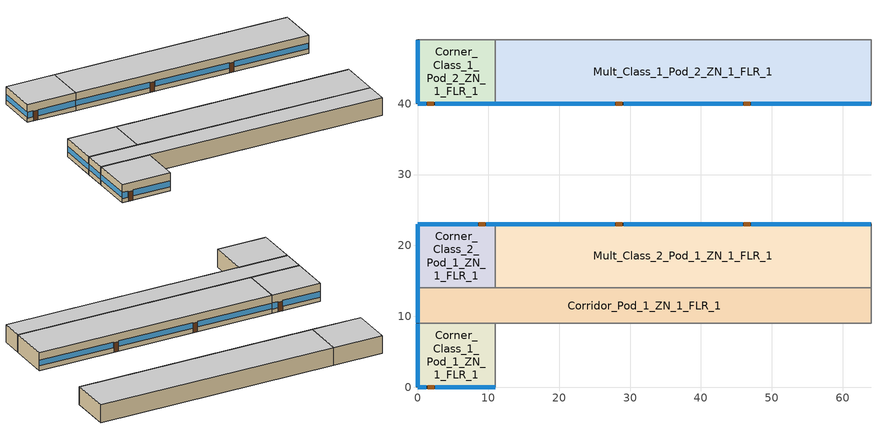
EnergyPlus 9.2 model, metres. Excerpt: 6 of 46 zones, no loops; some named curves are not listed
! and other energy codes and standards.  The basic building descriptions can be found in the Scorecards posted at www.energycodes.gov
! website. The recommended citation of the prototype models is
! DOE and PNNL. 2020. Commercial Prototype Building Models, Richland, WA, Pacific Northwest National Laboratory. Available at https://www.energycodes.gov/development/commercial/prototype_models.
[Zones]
Corner_Class_1_Pod_1_ZN_1_FLR_1
 floor ground (Corner_Class_1_Pod_1_ZN_1_FLR_1_Floor_Ffactor): 0,9 11,9 11,0 0,0 z0
 wall outside (nonres_ext_wall): 0,9 0,0 11,0 z0:4
 wall to Mult_Class_1_Pod_1_ZN_1_FLR_1 (int_wall): 11,0 11,9 z0:4
 wall to Corridor_Pod_1_ZN_1_FLR_1 (int_wall): 11,9 0,9 z0:4
 window (NonresWindow_U_0.39_SHGC_0.36): 0.05,0 1.27,0 / 2.49,0 10.95,0 z0.92:2.29; 0,8.95 0,0.05 z1.1:2.31
 door (Swinging Door_con): 1.46,0 2.37,0 z0:2.13
 ceiling to Corner_Class_1_Pod_1_ZN_1_FLR_2 (int_slab_ceiling): 0,0 11,0 11,9 0,9 z4
Corridor_Pod_1_ZN_1_FLR_1
 floor ground (Corridor_Pod_1_ZN_1_FLR_1_Floor_Ffactor): 0,14 64,14 64,9 0,9 z0
 wall outside (nonres_ext_wall): 0,14 0,9 z0:4
 wall to Mult_Class_1_Pod_1_ZN_1_FLR_1 (int_wall): 11,9 64,9 z0:4
 wall to Lobby_ZN_1_FLR_1 (int_wall): 64,9 64,14 z0:4
 wall to Mult_Class_2_Pod_1_ZN_1_FLR_1 (int_wall): 64,14 11,14 z0:4
 wall to Corner_Class_2_Pod_1_ZN_1_FLR_1 (int_wall): 11,14 0,14 z0:4
 window (NonresWindow_U_0.39_SHGC_0.36): 0,13.95 0,9.05 z1.1:2.32
 ceiling to Corridor_Pod_1_ZN_1_FLR_2 (int_slab_ceiling): 0,9 64,9 64,14 0,14 z4
Corner_Class_2_Pod_1_ZN_1_FLR_1
 floor ground (Corner_Class_2_Pod_1_ZN_1_FLR_1_Floor_Ffactor): 0,23 11,23 11,14 0,14 z0
 wall outside (nonres_ext_wall): 11,23 0,23 0,14 z0:4
 wall to Mult_Class_2_Pod_1_ZN_1_FLR_1 (int_wall): 11,14 11,23 z0:4
 window (NonresWindow_U_0.39_SHGC_0.36): 0,22.95 0,14.05 z1.1:2.31; 10.95,23 9.73,23 / 8.51,23 0.05,23 z0.92:2.29
 door (Swinging Door_con): 9.53,23 8.62,23 z0:2.13
 ceiling to Corner_Class_2_Pod_1_ZN_1_FLR_2 (int_slab_ceiling): 0,14 11,14 11,23 0,23 z4
Mult_Class_2_Pod_1_ZN_1_FLR_1
 floor ground (Mult_Class_2_Pod_1_ZN_1_FLR_1_Floor_Ffactor): 11,23 64,23 64,14 11,14 z0
 wall outside (nonres_ext_wall): 64,23 11,23 z0:4
 wall to Main_Corridor_ZN_1_FLR_1 (int_wall): 64,14 64,23 z0:4
 window (NonresWindow_U_0.39_SHGC_0.36): 63.95,23 47.13,23 / 45.91,23 29.09,23 / 27.87,23 11.05,23 z1.03:2.29
 door (Swinging Door_con): 46.93,23 46.01,23 / 28.91,23 28,23 z0:2.13
 ceiling to Mult_Class_2_Pod_1_ZN_1_FLR_2 (int_slab_ceiling): 11,14 64,14 64,23 11,23 z4
Corner_Class_1_Pod_2_ZN_1_FLR_1
 floor ground (Corner_Class_1_Pod_2_ZN_1_FLR_1_Floor_Ffactor): 0,49 11,49 11,40 0,40 z0
 wall outside (nonres_ext_wall): 0,49 0,40 11,40 z0:4
 wall to Mult_Class_1_Pod_2_ZN_1_FLR_1 (int_wall): 11,40 11,49 z0:4
 wall to Corridor_Pod_2_ZN_1_FLR_1 (int_wall): 11,49 0,49 z0:4
 window (NonresWindow_U_0.39_SHGC_0.36): 0,48.95 0,40.05 z1.1:2.31; 0.05,40 1.27,40 / 2.49,40 10.95,40 z0.92:2.29
 door (Swinging Door_con): 1.41,40 2.32,40 z0:2.13
 ceiling to Corner_Class_1_Pod_2_ZN_1_FLR_2 (int_slab_ceiling): 0,40 11,40 11,49 0,49 z4
Mult_Class_1_Pod_2_ZN_1_FLR_1
 floor ground (Mult_Class_1_Pod_2_ZN_1_FLR_1_Floor_Ffactor): 11,49 64,49 64,40 11,40 z0
 wall outside (nonres_ext_wall): 11,40 64,40 z0:4
 wall to Main_Corridor_ZN_1_FLR_1 (int_wall): 64,40 64,49 z0:4
 wall to Corridor_Pod_2_ZN_1_FLR_1 (int_wall): 64,49 11,49 z0:4
 window (NonresWindow_U_0.39_SHGC_0.36): 11.05,40 27.87,40 / 29.09,40 45.91,40 / 47.13,40 63.95,40 z1.03:2.29
 door (Swinging Door_con): 28,40 28.92,40 / 46.06,40 46.97,40 z0:2.13
 ceiling to Mult_Class_1_Pod_2_ZN_1_FLR_2 (int_slab_ceiling): 11,40 64,40 64,49 11,49 z4
[Building]
SchoolSecondary: North Axis {deg}=0; Terrain=City; Loads Convergence Tolerance Value=0.04; Temperature Convergence Tolerance Value {deltaC}=0.2; Solar Distribution=FullInteriorAndExterior; Maximum Number of Warmup Days=25; Minimum Number of Warmup Days=6
[Site:Location]
New.York-John.F.Kennedy.Intl.AP_NY_USA WMO=744860: Latitude {deg}=40.66; Longitude {deg}=-73.8; Time Zone {hr}=-5; Elevation {m}=7
[SizingPeriod:DesignDay] Day of Month=21; Dry-Bulb Temperature Range Modifier Type=DefaultMultipliers; Humidity Condition Type=Wetbulb; Barometric Pressure {Pa}=101241; Rain Indicator=No; Snow Indicator=No; Daylight Saving Time Indicator=No
Name | Month | Day Type | Maximum Dry-Bulb Temperature {C} | Daily Dry-Bulb Temperature Range {deltaC} | Wetbulb or DewPoint at Maximum Dry-Bulb {C} | Wind Speed {m/s} | Wind Direction {deg} | Solar Model Indicator | Sky Clearness | ASHRAE Clear Sky Optical Depth for Beam Irradiance (taub) | ASHRAE Clear Sky Optical Depth for Diffuse Irradiance (taud)
New.York-John.F.Kennedy.Intl.AP_NY_USA Ann Htg 99.6% Condns DB | 1 | WinterDesignDay | -10.7 | 0 | -10.7 | 7.5 | 320 | ASHRAEClearSky | 0
New.York-John.F.Kennedy.Intl.AP_NY_USA Ann Clg .4% Condns DB=>MWB | 7 | SummerDesignDay | 32.1 | 7.4 | 23.1 | 5.6 | 230 | ASHRAETau |  | 0.541 | 1.8
[Site:WaterMainsTemperature]
Calculation Method=CORRELATION; Annual Average Outdoor Air Temperature {C}=12.4667; Maximum Difference In Monthly Average Outdoor Air Temperatures {deltaC}=25.2
[Site:GroundTemperature:FCfactorMethod]
14, 7.3, 3.3, 1.2, -0.2, 5.6, 10.9, 16.1, 21.7, 25, 24.8, 19.9
[Material:NoMass] Thermal Absorptance=0.9; Solar Absorptance=0.7
Name | Roughness | Thermal Resistance {m2-K/W} | Visible Absorptance
Opaque Door panel_con | MediumRough | 0.288705 | 0.7
CP02 CARPET PAD | VeryRough | 0.21648 | 0.8
Nonres_Exterior_Wall_Insulation | MediumSmooth | 2.368 | 0.7
[Construction]
Swinging Door_con: Opaque Door panel_con
InteriorFurnishings: Std Wood 6inch
int_wall: G01 13mm gypsum board, G01 13mm gypsum board
int_slab_ceiling: CP02 CARPET PAD, 100mm Normalweight concrete floor
nonres_ext_wall: F07 25mm stucco, G01 16mm gypsum board, Nonres_Exterior_Wall_Insulation, G01 16mm gypsum board
NonresWindow_U_0.39_SHGC_0.36: Nonres Window Glazing Layer
[Material]
Name | Roughness | Thickness {m} | Conductivity {W/m-K} | Density {kg/m3} | Specific Heat {J/kg-K} | Thermal Absorptance | Solar Absorptance | Visible Absorptance
Std Wood 6inch | MediumSmooth | 0.15 | 0.12 | 540 | 1210 | 0.9 | 0.7 | 0.7
F07 25mm stucco | Smooth | 0.0254 | 0.72 | 1856 | 840 | 0.9 | 0.7 | 0.7
G01 13mm gypsum board | Smooth | 0.0127 | 0.16 | 800 | 1090 | 0.9 | 0.7 | 0.5
G01 16mm gypsum board | MediumSmooth | 0.0159 | 0.16 | 800 | 1090
100mm Normalweight concrete floor | MediumRough | 0.1016 | 2.31 | 2322 | 832
[WindowMaterial:SimpleGlazingSystem]
Nonres Window Glazing Layer: U-Factor {W/m2-K}=2.21452; Solar Heat Gain Coefficient=0.36; Visible Transmittance=0.36
[Construction:FfactorGroundFloor] F-Factor {W/m-K}=0.93474
Name | Area {m2} | PerimeterExposed {m}
Corner_Class_1_Pod_1_ZN_1_FLR_1_Floor_Ffactor; Corner_Class_2_Pod_1_ZN_1_FLR_1_Floor_Ffactor; Corner_Class_1_Pod_2_ZN_1_FLR_1_Floor_Ffactor | 99 | 20
Corridor_Pod_1_ZN_1_FLR_1_Floor_Ffactor | 320 | 5
Mult_Class_2_Pod_1_ZN_1_FLR_1_Floor_Ffactor; Mult_Class_1_Pod_2_ZN_1_FLR_1_Floor_Ffactor | 477 | 53
[Zone] Type=1; Multiplier=1; Ceiling Height {m}=4; Floor Area {m2}=autocalculate; Part of Total Floor Area=Yes
Name | Volume {m3}
Corner_Class_1_Pod_1_ZN_1_FLR_1; Corner_Class_2_Pod_1_ZN_1_FLR_1; Corner_Class_1_Pod_2_ZN_1_FLR_1 | 396
Corridor_Pod_1_ZN_1_FLR_1 | 1280
Mult_Class_2_Pod_1_ZN_1_FLR_1; Mult_Class_1_Pod_2_ZN_1_FLR_1 | 1908
[InternalMass] Construction=InteriorFurnishings
Name | Zone or ZoneList | Surface Area {m2}
Corner_Class_1_Pod_1_ZN_1_FLR_1_InternalMass_1 | Corner_Class_1_Pod_1_ZN_1_FLR_1 | 198
Corridor_Pod_1_ZN_1_FLR_1_InternalMass_1 | Corridor_Pod_1_ZN_1_FLR_1 | 640
Corner_Class_2_Pod_1_ZN_1_FLR_1_InternalMass_1 | Corner_Class_2_Pod_1_ZN_1_FLR_1 | 198
Mult_Class_2_Pod_1_ZN_1_FLR_1_InternalMass_1 | Mult_Class_2_Pod_1_ZN_1_FLR_1 | 954
Corner_Class_1_Pod_2_ZN_1_FLR_1_InternalMass_1 | Corner_Class_1_Pod_2_ZN_1_FLR_1 | 198
Mult_Class_1_Pod_2_ZN_1_FLR_1_InternalMass_1 | Mult_Class_1_Pod_2_ZN_1_FLR_1 | 954
[People] Number of People Schedule=BLDG_OCC_SCH; Fraction Radiant=0.3; Sensible Heat Fraction=AUTOCALCULATE; Activity Level Schedule=ACTIVITY_SCH; Enable ASHRAE 55 Comfort Warnings=No; Mean Radiant Temperature Calculation Type=ZoneAveraged; Work Efficiency Schedule=WORK_EFF_SCH; Clothing Insulation Calculation Method=ClothingInsulationSchedule; Clothing Insulation Schedule=CLOTHING_SCH; Air Velocity Schedule=AIR_VELO_SCH; Thermal Comfort Model 1 Type=FANGER
Name | Zone or ZoneList | Number of People Calculation Method | Zone Floor Area per Person {m2/person}
Corner_Class_1_Pod_1_ZN_1_FLR_1 | Corner_Class_1_Pod_1_ZN_1_FLR_1 | Area/Person | 2.654
Corridor_Pod_1_ZN_1_FLR_1 | Corridor_Pod_1_ZN_1_FLR_1 | People
Corner_Class_2_Pod_1_ZN_1_FLR_1 | Corner_Class_2_Pod_1_ZN_1_FLR_1 | Area/Person | 2.654
Mult_Class_2_Pod_1_ZN_1_FLR_1 | Mult_Class_2_Pod_1_ZN_1_FLR_1 | Area/Person | 2.654
Corner_Class_1_Pod_2_ZN_1_FLR_1 | Corner_Class_1_Pod_2_ZN_1_FLR_1 | Area/Person | 2.654
Mult_Class_1_Pod_2_ZN_1_FLR_1 | Mult_Class_1_Pod_2_ZN_1_FLR_1 | Area/Person | 2.654
[Lights] Design Level Calculation Method=Watts/Area; Return Air Fraction=0; Fraction Radiant=0.37; Fraction Visible=0.2; Fraction Replaceable=1; Return Air Fraction Calculated from Plenum Temperature=No
Name | Zone or ZoneList | Schedule | Watts per Zone Floor Area {W/m2}
Corner_Class_1_Pod_1_ZN_1_FLR_1_Lights | Corner_Class_1_Pod_1_ZN_1_FLR_1 | BLDG_LIGHT_CLASSROOM_SCH | 9.30002
Corridor_Pod_1_ZN_1_FLR_1_Lights | Corridor_Pod_1_ZN_1_FLR_1 | BLDG_LIGHT_CORRIDOR_SCH | 6.39376
Corner_Class_2_Pod_1_ZN_1_FLR_1_Lights | Corner_Class_2_Pod_1_ZN_1_FLR_1 | BLDG_LIGHT_CLASSROOM_SCH | 9.30002
Mult_Class_2_Pod_1_ZN_1_FLR_1_Lights | Mult_Class_2_Pod_1_ZN_1_FLR_1 | BLDG_LIGHT_CLASSROOM_SCH | 9.30002
Corner_Class_1_Pod_2_ZN_1_FLR_1_Lights | Corner_Class_1_Pod_2_ZN_1_FLR_1 | BLDG_LIGHT_CLASSROOM_SCH | 9.30002
Mult_Class_1_Pod_2_ZN_1_FLR_1_Lights | Mult_Class_1_Pod_2_ZN_1_FLR_1 | BLDG_LIGHT_CLASSROOM_SCH | 9.30002
[ElectricEquipment] Schedule=BLDG_EQUIP_SCH; Design Level Calculation Method=EquipmentLevel; Fraction Latent=0; Fraction Radiant=0.5; Fraction Lost=0
Name | Zone or ZoneList | Design Level {W}
Corner_Class_1_Pod_1_ZN_1_FLR_1_PlugMisc_Equip | Corner_Class_1_Pod_1_ZN_1_FLR_1 | 990
Corridor_Pod_1_ZN_1_FLR_1_PlugMisc_Equip | Corridor_Pod_1_ZN_1_FLR_1 | 1280
Corner_Class_2_Pod_1_ZN_1_FLR_1_PlugMisc_Equip | Corner_Class_2_Pod_1_ZN_1_FLR_1 | 990
Mult_Class_2_Pod_1_ZN_1_FLR_1_PlugMisc_Equip | Mult_Class_2_Pod_1_ZN_1_FLR_1 | 4770
Corner_Class_1_Pod_2_ZN_1_FLR_1_PlugMisc_Equip | Corner_Class_1_Pod_2_ZN_1_FLR_1 | 990
Mult_Class_1_Pod_2_ZN_1_FLR_1_PlugMisc_Equip | Mult_Class_1_Pod_2_ZN_1_FLR_1 | 4770
[Daylighting:Controls] Daylighting Method=SplitFlux; Lighting Control Type=Continuous; Minimum Input Power Fraction for Continuous or ContinuousOff Dimming Control=0.3; Minimum Light Output Fraction for Continuous or ContinuousOff Dimming Control=0.15; Number of Stepped Control Steps=3; Probability Lighting will be Reset When Needed in Manual Stepped Control=1; Glare Calculation Azimuth Angle of View Direction Clockwise from Zone y-Axis {deg}=180; Maximum Allowable Discomfort Glare Index=22; Illuminance Setpoint at Reference Point 1 {lux}=377; Illuminance Setpoint at Reference Point 2 {lux}=377
Name | Zone | Glare Calculation Daylighting Reference Point | Daylighting Reference Point 1 | Fraction of Zone Controlled by Reference Point 1 | Daylighting Reference Point 2 | Fraction of Zone Controlled by Reference Point 2
Corner_Class_1_Pod_1_ZN_1_FLR_1_DaylCtrl | Corner_Class_1_Pod_1_ZN_1_FLR_1 | Corner_Class_1_Pod_1_ZN_1_FLR_1_DaylRefPt1 | Corner_Class_1_Pod_1_ZN_1_FLR_1_DaylRefPt1 | 0.22 | Corner_Class_1_Pod_1_ZN_1_FLR_1_DaylRefPt2 | 0.22
Corner_Class_2_Pod_1_ZN_1_FLR_1_DaylCtrl | Corner_Class_2_Pod_1_ZN_1_FLR_1 | Corner_Class_2_Pod_1_ZN_1_FLR_1_DaylRefPt1 | Corner_Class_2_Pod_1_ZN_1_FLR_1_DaylRefPt1 | 0.22 | Corner_Class_2_Pod_1_ZN_1_FLR_1_DaylRefPt2 | 0.22
Mult_Class_2_Pod_1_ZN_1_FLR_1_DaylCtrl | Mult_Class_2_Pod_1_ZN_1_FLR_1 | Mult_Class_2_Pod_1_ZN_1_FLR_1_DaylRefPt1 | Mult_Class_2_Pod_1_ZN_1_FLR_1_DaylRefPt1 | 0.28 | Mult_Class_2_Pod_1_ZN_1_FLR_1_DaylRefPt2 | 0
Corner_Class_1_Pod_2_ZN_1_FLR_1_DaylCtrl | Corner_Class_1_Pod_2_ZN_1_FLR_1 | Corner_Class_1_Pod_2_ZN_1_FLR_1_DaylRefPt1 | Corner_Class_1_Pod_2_ZN_1_FLR_1_DaylRefPt1 | 0.22 | Corner_Class_1_Pod_2_ZN_1_FLR_1_DaylRefPt2 | 0.22
Mult_Class_1_Pod_2_ZN_1_FLR_1_DaylCtrl | Mult_Class_1_Pod_2_ZN_1_FLR_1 | Mult_Class_1_Pod_2_ZN_1_FLR_1_DaylRefPt1 | Mult_Class_1_Pod_2_ZN_1_FLR_1_DaylRefPt1 | 0.28 | Mult_Class_1_Pod_2_ZN_1_FLR_1_DaylRefPt2 | 0
[ZoneInfiltration:DesignFlowRate] Schedule=INFIL_SCH_PNNL; Design Flow Rate Calculation Method=Flow/ExteriorArea; Flow per Exterior Surface Area {m3/s-m2}=0.00056896; Constant Term Coefficient=0; Temperature Term Coefficient=0; Velocity Term Coefficient=0.224; Velocity Squared Term Coefficient=0
Name | Zone or ZoneList
Corner_Class_1_Pod_1_ZN_1_FLR_1_Infiltration | Corner_Class_1_Pod_1_ZN_1_FLR_1
Corridor_Pod_1_ZN_1_FLR_1_Infiltration | Corridor_Pod_1_ZN_1_FLR_1
Corner_Class_2_Pod_1_ZN_1_FLR_1_Infiltration | Corner_Class_2_Pod_1_ZN_1_FLR_1
Mult_Class_2_Pod_1_ZN_1_FLR_1_Infiltration | Mult_Class_2_Pod_1_ZN_1_FLR_1
Corner_Class_1_Pod_2_ZN_1_FLR_1_Infiltration | Corner_Class_1_Pod_2_ZN_1_FLR_1
Mult_Class_1_Pod_2_ZN_1_FLR_1_Infiltration | Mult_Class_1_Pod_2_ZN_1_FLR_1
[Exterior:Lights] Control Option=AstronomicalClock
Name | Schedule | Design Level {W}
Exterior_Lights_a | Exterior_lighting_schedule_a | 332.2618
Exterior_Lights_b | Exterior_lighting_schedule_b | 5968.25
[AvailabilityManager:NightCycle] Applicability Schedule=Always_On; Fan Schedule=HVACOperationSchd; Control Type=CycleOnAny; Thermostat Tolerance {deltaC}=1; Cycling Run Time Control Type=FixedRunTime; Cycling Run Time {s}=1800
VAV_POD_1 Availability Manager; VAV_POD_2 Availability Manager; VAV_POD_3 Availability Manager; VAV_OTHER Availability Manager; PSZ-AC_1:5 Availability Manager; PSZ-AC_2:6 Availability Manager; PSZ-AC_3:7 Availability Manager; PSZ-AC_4:8 Availability Manager; PSZ-AC_5:9 Availability Manager
[Refrigeration:CompressorRack] Heat Rejection Location=ZONE; Design Condenser Fan Power {W}=750; Condenser Type=AIRCOOLED
Name | Design Compressor Rack COP {W/W} | Compressor Rack COP Function of Temperature Curve | Condenser Fan Power Function of Temperature Curve | Refrigeration Case Name or WalkIn Name or CaseAndWalkInList
RACK1 | 1.5 | RACK1_RackCOPfTCurve | RACK1_RackCondFanCurve2 | RACK1CaseList
RACK2 | 3 | RACK2_RackCOPfTCurve |  | RACK2CaseList
[EnergyManagementSystem:Sensor]
Name | Output:Variable or Output:Meter
Facility_Int_LTG | InteriorLights:Electricity
OAT_F | Site Outdoor Air Drybulb Temperature
[EnergyManagementSystem:GlobalVariable]
Wired_LTG
BoilerType; CapRated; EtRated; PLRx; Ecx; SkinLossRate
[EnergyManagementSystem:Program]
Transformer_Load_Prog: SET Wired_LTG = Facility_Int_LTG*0.0194
SetBoilerPar: SET CapRated =  680411.69; SET EtRated =  0.8; SET CapRated = (CapRated *3.412)/1000; SET SkinLossRate = 0.02; SET BoilerType = 1; IF BoilerType  == 1; IF CapRated >10000; SET PLRx = 0.2; ELSEIF CapRated >5000; SET PLRx = 0.25; ELSEIF CapRated >1000; SET PLRx = 0.33; ELSE; SET BoilerType = 2; SET PLRx = 0.2; ENDIF; ELSE; SET PLRx = 0.2; ENDIF; IF BoilerType == 1; SET CurveX = 0.975 + 0.305 * PLRx - 0.527 * (PLRx^2) + 0.249 * (PLRx^3); ELSE; SET CurveX = 0.907 + 0.320 * PLRx - 0.420 * (PLRx^2) + 0.193 * (PLRx^3); ENDIF; SET LoadX = CapRated * PLRx; SET Etx = CurveX * EtRated; SET InputEx = LoadX/Etx; SET SkinEx = CapRated * SkinLossRate; SET Ecx = (LoadX + SkinEx)/InputEx
SetBoilerCurve: IF BoilerPLR >= PLRx; IF BoilerType == 1; SET BoilerCurve = 0.975 + 0.305*BoilerPLR - 0.527*(BoilerPLR^2) + 0.249*(BoilerPLR^3); ELSE; SET BoilerCurve = 0.907 + 0.320*BoilerPLR - 0.420*(BoilerPLR^2) + 0.193*(BoilerPLR^3); ENDIF; ELSE; IF BoilerPLR == 0; SET BoilerCurve = NULL; ELSE; IF BoilerPLR <0.05; SET BoilerCurve = (0.05/(0.05 + SkinLossRate)) * (Ecx/EtRated); ELSE; SET BoilerCurve = (BoilerPLR/(BoilerPLR + SkinLossRate)) * (Ecx/EtRated); ENDIF; ENDIF; ENDIF
[EnergyManagementSystem:ProgramCallingManager]
Transformer_Load_Prog_Manager: AfterPredictorAfterHVACManagers; Transformer_Load_Prog
BoilerParManager: BeginNewEnvironment; SetBoilerPar
BoilerCurveManager: InsideHVACSystemIterationLoop; SetBoilerCurve
[EnergyManagementSystem:OutputVariable]
Wired_LTG: EMS Variable=Wired_LTG; Type of Data in Variable=Summed; Update Frequency=ZoneTimeStep; Units=J
[ElectricLoadCenter:Transformer]
Transformer 1: Availability Schedule=Always_On; Transformer Usage=PowerInFromGrid; Rated Capacity {VA}=225000; Phase=3; Conductor Material=Aluminum; Full Load Temperature Rise {C}=150; Fraction of Eddy Current Losses=0.1; Performance Input Method=NominalEfficiency; Nameplate Efficiency=0.989; Per Unit Load for Nameplate Efficiency=0.35; Reference Temperature for Nameplate Efficiency {C}=75; Consider Transformer Loss for Utility Cost=Yes; Meter 1=Wired_LTG_Electricity; Meter 2=Wired_INT_EQUIP
[EnergyManagementSystem:Actuator]
BoilerCurve: Actuated Component Unique=HEATSYS1 BOILER EFFICIENCY CURVE; Actuated Component Type=Curve; Actuated Component Control Type=Curve Result
[Schedule:Compact]
BLDG_LIGHT_CLASSROOM_SCH: Through: 6/30, For: Weekdays, Until: 7:00, 0.1773, Until: 8:00, 0.9, Until: 21:00, 0.612, Until: 24:00, 0.1773, For: SummerDesignDay, Until: 24:00, 1, For: WinterDesignDay, Until: 24:00, 0, For: WeekEnds Holidays AllOtherDays, Until: 24:00, 0.1773, Through: 9/1, For: Weekdays, Until: 8:00, 0.1773, Until: 20:00, 0.34, Until: 21:00, 0.120564, Until: 24:00, 0.1773, For: SummerDesignDay, Until: 24:00, 1, For: WinterDesignDay, Until: 24:00, 0, For: WeekEnds Holidays AllOtherDays, Until: 24:00, 0.1773, Through: 12/31, For: Weekdays, Until: 7:00, 0.1773, Until: 8:00, 0.9, Until: 21:00, 0.612, Until: 24:00, 0.1773, For: SummerDesignDay, Until: 24:00, 1, For: WinterDesignDay, Until: 24:00, 0, For: WeekEnds Holidays AllOtherDays, Until: 24:00, 0.1773
BLDG_LIGHT_CORRIDOR_SCH: Through: 6/30, For: Weekdays, Until: 7:00, 0.1773, Until: 21:00, 0.9, Until: 24:00, 0.1773, For: SummerDesignDay, Until: 24:00, 1, For: WinterDesignDay, Until: 24:00, 0, For: WeekEnds Holidays AllOtherDays, Until: 24:00, 0.1773, Through: 9/1, For: Weekdays, Until: 8:00, 0.1773, Until: 20:00, 0.5, Until: 24:00, 0.1773, For: SummerDesignDay, Until: 24:00, 1, For: WinterDesignDay, Until: 24:00, 0, For: WeekEnds Holidays AllOtherDays, Until: 24:00, 0.1773, Through: 12/31, For: Weekdays, Until: 7:00, 0.1773, Until: 21:00, 0.9, Until: 24:00, 0.1773, For: SummerDesignDay, Until: 24:00, 1, For: WinterDesignDay, Until: 24:00, 0, For: WeekEnds Holidays AllOtherDays, Until: 24:00, 0.1773
BLDG_EQUIP_SCH: Through: 6/30, For: SummerDesignDay, Until: 08:00, 0.35, Until: 17:00, 0.95, Until: 24:00, 0.35, For: WinterDesignDay, Until: 24:00, 0.35, For: Weekdays, Until: 08:00, 0.35, Until: 17:00, 0.95, Until: 21:00, 0.35, Until: 24:00, 0.35, For: WeekEnds Holidays AllOtherDays, Until: 24:00, 0.35, Through: 9/1, For: SummerDesignDay, Until: 08:00, 0.25, Until: 17:00, 0.5, Until: 24:00, 0.25, For: WinterDesignDay, Until: 24:00, 0.25, For: Weekdays, Until: 08:00, 0.25, Until: 17:00, 0.5, Until: 21:00, 0.25, Until: 24:00, 0.25, For: WeekEnds Holidays AllOtherDays, Until: 24:00, 0.25, Through: 12/31, For: SummerDesignDay, Until: 08:00, 0.35, Until: 17:00, 0.95, Until: 24:00, 0.35, For: WinterDesignDay, Until: 24:00, 0.35, For: Weekdays, Until: 08:00, 0.35, Until: 17:00, 0.95, Until: 21:00, 0.35, Until: 24:00, 0.35, For: WeekEnds Holidays AllOtherDays, Until: 24:00, 0.35
BLDG_OCC_SCH: Through: 6/15, For: Weekdays, Until: 08:00, 0, Until: 16:00, 0.95, Until: 21:00, 0.15, Until: 24:00, 0, For: SummerDesignDay, Until: 08:00, 1e-09, Until: 16:00, 0.95, Until: 21:00, 0.15, Until: 24:00, 1e-09, For: WeekEnds WinterDesignDay Holidays AllOtherDays, Until: 24:00, 0, Through: 9/15, For: Weekdays, Until: 08:00, 0, Until: 16:00, 0.15, Until: 21:00, 0.15, Until: 24:00, 0, For: SummerDesignDay, Until: 08:00, 1e-09, Until: 16:00, 0.15, Until: 21:00, 0.15, Until: 24:00, 1e-09, For: WeekEnds WinterDesignDay Holidays AllOtherDays, Until: 24:00, 0, Through: 12/31, For: Weekdays, Until: 08:00, 0, Until: 16:00, 0.95, Until: 21:00, 0.15, Until: 24:00, 0, For: SummerDesignDay, Until: 08:00, 1e-09, Until: 16:00, 0.95, Until: 21:00, 0.15, Until: 24:00, 1e-09, For: WeekEnds WinterDesignDay Holidays AllOtherDays, Until: 24:00, 0
INFIL_SCH_PNNL: Through: 12/31, For: Weekdays SummerDesignDay, Until: 07:00, 1, Until: 21:00, 0.25, Until: 24:00, 1, For: WeekEnds WinterDesignDay Holidays AllOtherDays, Until: 24:00, 1
ALWAYS_ON: Through: 12/31, For: AllDays, Until: 24:00, 1
WORK_EFF_SCH: Through: 12/31, For: AllDays, Until: 24:00, 0
AIR_VELO_SCH: Through: 12/31, For: AllDays, Until: 24:00, 0.2
CLOTHING_SCH: Through: 04/30, For: AllDays, Until: 24:00, 1.1, Through: 09/30, For: AllDays, Until: 24:00, 0.6, Through: 12/31, For: AllDays, Until: 24:00, 1.1
HVACOperationSchd: Through: 12/31, For: Weekdays SummerDesignDay WinterDesignDay, Until: 07:00, 0, Until: 21:00, 1, Until: 24:00, 0, For: WeekEnds Holidays AllOtherDays, Until: 24:00, 0
ACTIVITY_SCH: Through: 12/31, For: AllDays, Until: 24:00, 120
Exterior_lighting_schedule_a: Through:12/31, For:AllDays, Until: 06:00, 0, Until: 24:00, 1
Exterior_lighting_schedule_b: Through:12/31, For:AllDays, Until: 06:00, 0.7, Until: 24:00, 1
[Curve:Quadratic]
RACK1_RackCOPfTCurve: Coefficient1 Constant=1.7603; Coefficient2 x=-0.0377; Coefficient3 x**2=0.0004; Minimum Value of x=10; Maximum Value of x=35
